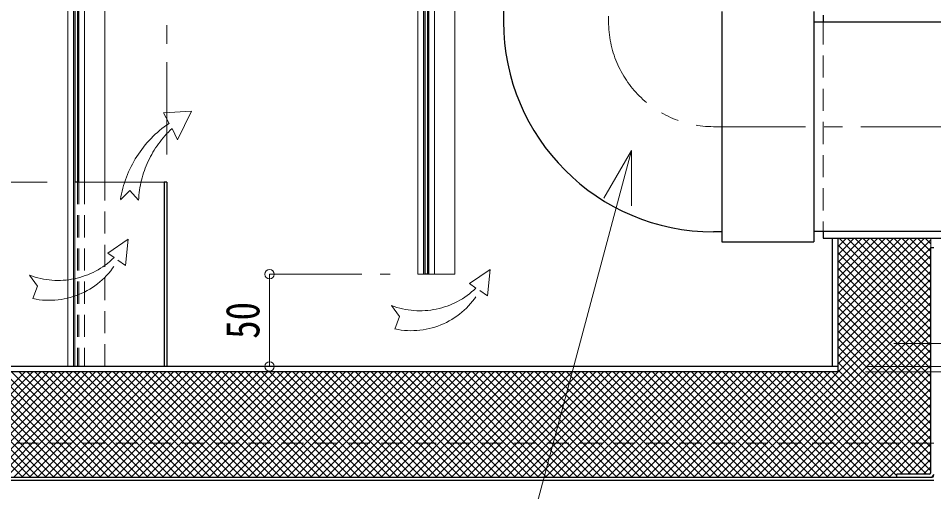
# Model space of a CAD drawing. Units: millimetres at full size, sheet at 1:10; details may follow other scales. Extents: x -2114 to 1936, y -1399 to 1411.
# Drawn here: x -1115.8 to -618.9, y -871.5 to -614.9 of the extents above; entities that cross this region are included whole.
import ezdxf
from ezdxf.enums import TextEntityAlignment as Align

# ---------------------------------------------------------------- set-up
doc = ezdxf.new("R2010")
doc.units = ezdxf.units.MM
doc.header["$LTSCALE"] = 10
doc.header["$PDMODE"] = 32
doc.header["$PDSIZE"] = 5
for name, pattern in [('CHAIN1', [8, 5, -1, 1, -1]), ('DASHED1', [1.8, 1.2, -0.6]), ('DOUBLE_CHAIN1', [8.8, 5, -1, 0.6, -0.6, 0.6, -1])]:
    doc.linetypes.add(name, pattern=pattern)
doc.layers.add('0-0_ﾚｲﾔ1', color=4, linetype='Continuous', lineweight=9)
doc.styles.add('ＭＳ ゴシック', font='')
doc.styles.get('ＭＳ ゴシック').set_extended_font_data('MS Gothic')

msp = doc.modelspace()

# ---------------------------------------------------------------- linework, layer by layer
at = {"layer": '0-0_ﾚｲﾔ1', "linetype": 'CHAIN1'}
for p, q in [((-795.42, -153.64), (-795.42, -616.64)), ((-1035.17, -688.64), (-1035.17, -578.64)), ((-738.42, -673.64), (131.08, -673.64)), ((-1210.17, -703.64), (-1100.17, -703.64)), ((-979.42, -753.64), (-913.92, -753.64)), ((-640.52, -791.14), (-597.32, -791.14)), ((-655.92, -803.64), (231.08, -803.64)), ((-655.92, -806.64), (281.08, -806.64))]:
    msp.add_line(p, q, dxfattribs=at)
at = {"layer": '0-0_ﾚｲﾔ1', "color": 5, "lineweight": 25}
for p, q in [((-1085.17, -305.14), (-1085.17, -703.64)), ((-1083.67, -305.89), (-1083.67, -703.64)), ((-895.17, -353.64), (-895.17, -753.64)), ((-893.67, -354.39), (-893.67, -753.64)), ((-852.42, -610.64), (-852.42, -616.64)), ((-683.92, -611.14), (-683.92, -736.14)), ((-678.92, -613.14), (-678.92, -617.04)), ((-594.92, -617.04), (-683.92, -617.04)), ((-1083.67, -703.64), (-1085.17, -703.64)), ((-1036.67, -703.64), (-1036.67, -803.64)), ((-1035.17, -703.64), (-1036.67, -703.64)), ((-1035.17, -703.64), (-1035.17, -803.64)), ((-683.92, -730.24), (-594.92, -730.24)), ((-678.92, -730.24), (-678.92, -734.14)), ((-733.92, -730.64), (-738.42, -730.64)), ((-678.92, -734.14), (-594.92, -734.14)), ((-673.92, -803.64), (-673.92, -734.14)), ((-670.92, -734.14), (-670.92, -806.64)), ((-620.52, -739.14), (-618.92, -739.14)), ((-620.52, -861.24), (-620.52, -739.14)), ((-893.67, -753.64), (-895.17, -753.64)), ((-670.92, -803.64), (-1476.92, -803.64)), ((-670.92, -806.64), (-1476.92, -806.64)), ((-1528.12, -863.64), (-619.72, -863.64)), ((-638.92, -863.64), (-638.92, -862.04)), ((-621.32, -862.04), (-638.92, -862.04)), ((-1528.92, -865.24), (-618.92, -865.24))]:
    msp.add_line(p, q, dxfattribs=at)
at = {"layer": '0-0_ﾚｲﾔ1', "color": 7, "lineweight": 18}
for p, q in [((-1088.92, -803.64), (-1088.92, -353.64)), ((-1085.92, -803.64), (-1085.92, -353.64)), ((-898.92, -753.64), (-898.92, -353.64)), ((-895.92, -753.64), (-895.92, -353.64)), ((-1082.92, -365.88), (-1082.92, -703.64)), ((-1079.92, -366.5), (-1079.92, -703.64)), ((-892.92, -365.88), (-892.92, -753.64)), ((-889.92, -366.5), (-889.92, -753.64)), ((-782.9, -686.47), (-797.9, -712.46)), ((-782.9, -686.47), (-782.9, -716.47)), ((-1085.17, -703.64), (-1085.17, -803.64)), ((-1083.67, -703.64), (-1036.67, -703.64)), ((-620.52, -734.14), (-620.52, -739.14)), ((-895.92, -753.64), (-898.92, -753.64)), ((-889.92, -753.64), (-892.92, -753.64))]:
    msp.add_line(p, q, dxfattribs=at)
at = {"layer": '0-0_ﾚｲﾔ1'}
for p, q in [((-1068.92, -703.64), (-1068.92, -353.64)), ((-878.92, -753.64), (-878.92, -603.64)), ((-670.92, -781.23), (-623.83, -734.14)), ((-670.92, -776.99), (-628.07, -734.14)), ((-670.92, -772.75), (-632.31, -734.14)), ((-670.92, -768.5), (-636.56, -734.14)), ((-670.92, -764.26), (-640.8, -734.14)), ((-670.92, -760.02), (-645.04, -734.14)), ((-670.92, -755.77), (-649.28, -734.14)), ((-670.92, -751.53), (-653.53, -734.14)), ((-670.92, -747.29), (-657.77, -734.14)), ((-670.92, -743.05), (-662.01, -734.14)), ((-670.92, -738.8), (-666.25, -734.14)), ((-670.92, -734.56), (-670.5, -734.14)), ((-670.92, -785.47), (-620.52, -735.07)), ((-670.18, -734.14), (-620.52, -783.79)), ((-665.94, -734.14), (-620.52, -779.55)), ((-661.69, -734.14), (-620.52, -775.31)), ((-657.45, -734.14), (-620.52, -771.06)), ((-653.21, -734.14), (-620.52, -766.82)), ((-648.96, -734.14), (-620.52, -762.58)), ((-644.72, -734.14), (-620.52, -758.34)), ((-640.48, -734.14), (-620.52, -754.09)), ((-636.24, -734.14), (-620.52, -749.85)), ((-631.99, -734.14), (-620.52, -745.61)), ((-627.75, -734.14), (-620.52, -741.37)), ((-623.51, -734.14), (-620.52, -737.12)), ((-670.92, -737.63), (-620.52, -788.03)), ((-670.92, -789.72), (-620.52, -739.32)), ((-670.92, -741.88), (-620.52, -792.28)), ((-670.92, -793.96), (-620.52, -743.56)), ((-670.92, -746.12), (-620.52, -796.52)), ((-670.92, -798.2), (-620.52, -747.8)), ((-979.42, -753.64), (-979.42, -803.64)), ((-895.92, -753.64), (-895.17, -753.64)), ((-893.67, -753.64), (-892.92, -753.64)), ((-889.92, -753.64), (-878.92, -753.64)), ((-670.92, -750.36), (-620.52, -800.76)), ((-670.92, -802.44), (-620.52, -752.04)), ((-670.92, -754.61), (-620.52, -805.01)), ((-727.87, -863.64), (-620.52, -756.29)), ((-670.92, -758.85), (-620.52, -809.25)), ((-723.63, -863.64), (-620.52, -760.53)), ((-719.39, -863.64), (-620.52, -764.77)), ((-670.92, -763.09), (-620.52, -813.49)), ((-715.14, -863.64), (-620.52, -769.01)), ((-670.92, -767.33), (-620.52, -817.73)), ((-710.9, -863.64), (-620.52, -773.26)), ((-670.92, -771.58), (-620.52, -821.98)), ((-706.66, -863.64), (-620.52, -777.5)), ((-670.92, -775.82), (-620.52, -826.22)), ((-670.92, -780.06), (-620.52, -830.46)), ((-702.42, -863.64), (-620.52, -781.74)), ((-670.92, -784.3), (-620.52, -834.7)), ((-698.17, -863.64), (-620.52, -785.98)), ((-670.92, -788.55), (-620.52, -838.95)), ((-693.93, -863.64), (-620.52, -790.23)), ((-689.69, -863.64), (-620.52, -794.47)), ((-670.92, -792.79), (-620.52, -843.19)), ((-685.45, -863.64), (-620.52, -798.71)), ((-670.92, -797.03), (-620.52, -847.43)), ((-681.2, -863.64), (-620.52, -802.96)), ((-670.92, -801.27), (-620.52, -851.67)), ((-1170.43, -806.64), (-1113.43, -863.64)), ((-1169.11, -863.64), (-1112.11, -806.64)), ((-1166.19, -806.64), (-1109.19, -863.64)), ((-1164.86, -863.64), (-1107.86, -806.64)), ((-1161.95, -806.64), (-1104.95, -863.64)), ((-1160.62, -863.64), (-1103.62, -806.64)), ((-1157.71, -806.64), (-1100.71, -863.64)), ((-1156.38, -863.64), (-1099.38, -806.64)), ((-1153.46, -806.64), (-1096.46, -863.64)), ((-1152.14, -863.64), (-1095.14, -806.64)), ((-1149.22, -806.64), (-1092.22, -863.64)), ((-1147.89, -863.64), (-1090.89, -806.64)), ((-1144.98, -806.64), (-1087.98, -863.64)), ((-1143.65, -863.64), (-1086.65, -806.64)), ((-1140.74, -806.64), (-1083.74, -863.64)), ((-1139.41, -863.64), (-1082.41, -806.64)), ((-1136.49, -806.64), (-1079.49, -863.64)), ((-1135.17, -863.64), (-1078.17, -806.64)), ((-1132.25, -806.64), (-1075.25, -863.64)), ((-1130.92, -863.64), (-1073.92, -806.64)), ((-1128.01, -806.64), (-1071.01, -863.64)), ((-1126.68, -863.64), (-1069.68, -806.64)), ((-1123.77, -806.64), (-1066.77, -863.64)), ((-1122.44, -863.64), (-1065.44, -806.64)), ((-1119.52, -806.64), (-1062.52, -863.64)), ((-1118.19, -863.64), (-1061.19, -806.64)), ((-1115.28, -806.64), (-1058.28, -863.64)), ((-1113.95, -863.64), (-1056.95, -806.64)), ((-1111.04, -806.64), (-1054.04, -863.64)), ((-1109.71, -863.64), (-1052.71, -806.64)), ((-1106.79, -806.64), (-1049.79, -863.64)), ((-1105.47, -863.64), (-1048.47, -806.64)), ((-1102.55, -806.64), (-1045.55, -863.64)), ((-1101.22, -863.64), (-1044.22, -806.64)), ((-1098.31, -806.64), (-1041.31, -863.64)), ((-1096.98, -863.64), (-1039.98, -806.64)), ((-1094.07, -806.64), (-1037.07, -863.64)), ((-1092.74, -863.64), (-1035.74, -806.64)), ((-1089.82, -806.64), (-1032.82, -863.64)), ((-1088.5, -863.64), (-1031.5, -806.64)), ((-1085.58, -806.64), (-1028.58, -863.64)), ((-1084.25, -863.64), (-1027.25, -806.64)), ((-1081.34, -806.64), (-1024.34, -863.64)), ((-1080.01, -863.64), (-1023.01, -806.64)), ((-1077.1, -806.64), (-1020.1, -863.64)), ((-1075.77, -863.64), (-1018.77, -806.64)), ((-1072.85, -806.64), (-1015.85, -863.64)), ((-1071.53, -863.64), (-1014.53, -806.64)), ((-1068.61, -806.64), (-1011.61, -863.64)), ((-1067.28, -863.64), (-1010.28, -806.64)), ((-1064.37, -806.64), (-1007.37, -863.64)), ((-1063.04, -863.64), (-1006.04, -806.64)), ((-1060.13, -806.64), (-1003.13, -863.64)), ((-1058.8, -863.64), (-1001.8, -806.64)), ((-1055.88, -806.64), (-998.88, -863.64)), ((-1054.56, -863.64), (-997.56, -806.64)), ((-1051.64, -806.64), (-994.64, -863.64)), ((-1050.31, -863.64), (-993.31, -806.64)), ((-1047.4, -806.64), (-990.4, -863.64)), ((-1046.07, -863.64), (-989.07, -806.64)), ((-1043.15, -806.64), (-986.15, -863.64)), ((-1041.83, -863.64), (-984.83, -806.64)), ((-1038.91, -806.64), (-981.91, -863.64)), ((-1037.58, -863.64), (-980.58, -806.64)), ((-1034.67, -806.64), (-977.67, -863.64)), ((-1033.34, -863.64), (-976.34, -806.64)), ((-1030.43, -806.64), (-973.43, -863.64)), ((-1029.1, -863.64), (-972.1, -806.64)), ((-1026.18, -806.64), (-969.18, -863.64)), ((-1024.86, -863.64), (-967.86, -806.64)), ((-1021.94, -806.64), (-964.94, -863.64)), ((-1020.61, -863.64), (-963.61, -806.64)), ((-1017.7, -806.64), (-960.7, -863.64)), ((-1016.37, -863.64), (-959.37, -806.64)), ((-1013.46, -806.64), (-956.46, -863.64)), ((-1012.13, -863.64), (-955.13, -806.64)), ((-1009.21, -806.64), (-952.21, -863.64)), ((-1007.89, -863.64), (-950.89, -806.64)), ((-1004.97, -806.64), (-947.97, -863.64)), ((-1003.64, -863.64), (-946.64, -806.64)), ((-1000.73, -806.64), (-943.73, -863.64)), ((-999.4, -863.64), (-942.4, -806.64)), ((-996.49, -806.64), (-939.49, -863.64)), ((-995.16, -863.64), (-938.16, -806.64)), ((-992.24, -806.64), (-935.24, -863.64)), ((-990.92, -863.64), (-933.92, -806.64)), ((-988, -806.64), (-931, -863.64)), ((-986.67, -863.64), (-929.67, -806.64)), ((-983.76, -806.64), (-926.76, -863.64)), ((-982.43, -863.64), (-925.43, -806.64)), ((-979.52, -806.64), (-922.52, -863.64)), ((-978.19, -863.64), (-921.19, -806.64)), ((-975.27, -806.64), (-918.27, -863.64)), ((-973.95, -863.64), (-916.95, -806.64)), ((-971.03, -806.64), (-914.03, -863.64)), ((-969.7, -863.64), (-912.7, -806.64)), ((-966.79, -806.64), (-909.79, -863.64)), ((-965.46, -863.64), (-908.46, -806.64)), ((-962.54, -806.64), (-905.54, -863.64)), ((-961.22, -863.64), (-904.22, -806.64)), ((-958.3, -806.64), (-901.3, -863.64)), ((-956.97, -863.64), (-899.97, -806.64)), ((-954.06, -806.64), (-897.06, -863.64)), ((-952.73, -863.64), (-895.73, -806.64)), ((-949.82, -806.64), (-892.82, -863.64)), ((-948.49, -863.64), (-891.49, -806.64)), ((-945.57, -806.64), (-888.57, -863.64)), ((-944.25, -863.64), (-887.25, -806.64)), ((-941.33, -806.64), (-884.33, -863.64)), ((-940, -863.64), (-883, -806.64)), ((-937.09, -806.64), (-880.09, -863.64)), ((-935.76, -863.64), (-878.76, -806.64)), ((-932.85, -806.64), (-875.85, -863.64)), ((-931.52, -863.64), (-874.52, -806.64)), ((-928.6, -806.64), (-871.6, -863.64)), ((-927.28, -863.64), (-870.28, -806.64)), ((-924.36, -806.64), (-867.36, -863.64)), ((-923.03, -863.64), (-866.03, -806.64)), ((-920.12, -806.64), (-863.12, -863.64)), ((-918.79, -863.64), (-861.79, -806.64)), ((-915.88, -806.64), (-858.88, -863.64)), ((-914.55, -863.64), (-857.55, -806.64)), ((-911.63, -806.64), (-854.63, -863.64)), ((-910.31, -863.64), (-853.31, -806.64)), ((-907.39, -806.64), (-850.39, -863.64)), ((-906.06, -863.64), (-849.06, -806.64)), ((-903.15, -806.64), (-846.15, -863.64)), ((-901.82, -863.64), (-844.82, -806.64)), ((-898.91, -806.64), (-841.91, -863.64)), ((-897.58, -863.64), (-840.58, -806.64)), ((-894.66, -806.64), (-837.66, -863.64)), ((-893.33, -863.64), (-836.33, -806.64)), ((-890.42, -806.64), (-833.42, -863.64)), ((-889.09, -863.64), (-832.09, -806.64)), ((-886.18, -806.64), (-829.18, -863.64)), ((-884.85, -863.64), (-827.85, -806.64)), ((-881.93, -806.64), (-824.93, -863.64)), ((-880.61, -863.64), (-823.61, -806.64)), ((-877.69, -806.64), (-820.69, -863.64)), ((-876.36, -863.64), (-819.36, -806.64)), ((-873.45, -806.64), (-816.45, -863.64)), ((-872.12, -863.64), (-815.12, -806.64)), ((-869.21, -806.64), (-812.21, -863.64)), ((-867.88, -863.64), (-810.88, -806.64)), ((-864.96, -806.64), (-807.96, -863.64)), ((-863.64, -863.64), (-806.64, -806.64)), ((-860.72, -806.64), (-803.72, -863.64)), ((-859.39, -863.64), (-802.39, -806.64)), ((-856.48, -806.64), (-799.48, -863.64)), ((-855.15, -863.64), (-798.15, -806.64)), ((-852.24, -806.64), (-795.24, -863.64)), ((-850.91, -863.64), (-793.91, -806.64)), ((-847.99, -806.64), (-790.99, -863.64)), ((-846.67, -863.64), (-789.67, -806.64)), ((-843.75, -806.64), (-786.75, -863.64)), ((-842.42, -863.64), (-785.42, -806.64)), ((-839.51, -806.64), (-782.51, -863.64)), ((-838.18, -863.64), (-781.18, -806.64)), ((-835.27, -806.64), (-778.27, -863.64)), ((-833.94, -863.64), (-776.94, -806.64)), ((-831.02, -806.64), (-774.02, -863.64)), ((-829.7, -863.64), (-772.7, -806.64)), ((-826.78, -806.64), (-769.78, -863.64)), ((-825.45, -863.64), (-768.45, -806.64)), ((-822.54, -806.64), (-765.54, -863.64)), ((-821.21, -863.64), (-764.21, -806.64)), ((-818.3, -806.64), (-761.3, -863.64)), ((-816.97, -863.64), (-759.97, -806.64)), ((-814.05, -806.64), (-757.05, -863.64)), ((-812.72, -863.64), (-755.72, -806.64)), ((-809.81, -806.64), (-752.81, -863.64)), ((-808.48, -863.64), (-751.48, -806.64)), ((-805.57, -806.64), (-748.57, -863.64)), ((-804.24, -863.64), (-747.24, -806.64)), ((-801.32, -806.64), (-744.32, -863.64)), ((-800, -863.64), (-743, -806.64)), ((-797.08, -806.64), (-740.08, -863.64)), ((-795.75, -863.64), (-738.75, -806.64)), ((-792.84, -806.64), (-735.84, -863.64)), ((-791.51, -863.64), (-734.51, -806.64)), ((-788.6, -806.64), (-731.6, -863.64)), ((-787.27, -863.64), (-730.27, -806.64)), ((-784.35, -806.64), (-727.35, -863.64)), ((-783.03, -863.64), (-726.03, -806.64)), ((-780.11, -806.64), (-723.11, -863.64)), ((-778.78, -863.64), (-721.78, -806.64)), ((-775.87, -806.64), (-718.87, -863.64)), ((-774.54, -863.64), (-717.54, -806.64)), ((-771.63, -806.64), (-714.63, -863.64)), ((-770.3, -863.64), (-713.3, -806.64)), ((-767.38, -806.64), (-710.38, -863.64)), ((-766.06, -863.64), (-709.06, -806.64)), ((-763.14, -806.64), (-706.14, -863.64)), ((-761.81, -863.64), (-704.81, -806.64)), ((-758.9, -806.64), (-701.9, -863.64)), ((-757.57, -863.64), (-700.57, -806.64)), ((-754.66, -806.64), (-697.66, -863.64)), ((-753.33, -863.64), (-696.33, -806.64)), ((-750.41, -806.64), (-693.41, -863.64)), ((-749.09, -863.64), (-692.09, -806.64)), ((-746.17, -806.64), (-689.17, -863.64)), ((-744.84, -863.64), (-687.84, -806.64)), ((-741.93, -806.64), (-684.93, -863.64)), ((-740.6, -863.64), (-683.6, -806.64)), ((-737.68, -806.64), (-680.68, -863.64)), ((-736.36, -863.64), (-679.36, -806.64)), ((-733.44, -806.64), (-676.44, -863.64)), ((-732.11, -863.64), (-675.11, -806.64)), ((-729.2, -806.64), (-672.2, -863.64)), ((-724.96, -806.64), (-667.96, -863.64)), ((-720.71, -806.64), (-663.71, -863.64)), ((-716.47, -806.64), (-659.47, -863.64)), ((-712.23, -806.64), (-655.23, -863.64)), ((-707.99, -806.64), (-650.99, -863.64)), ((-703.74, -806.64), (-646.74, -863.64)), ((-699.5, -806.64), (-642.5, -863.64)), ((-695.26, -806.64), (-638.92, -862.97)), ((-691.02, -806.64), (-635.62, -862.04)), ((-686.77, -806.64), (-631.37, -862.04)), ((-682.53, -806.64), (-627.13, -862.04)), ((-678.29, -806.64), (-622.89, -862.04)), ((-676.96, -863.64), (-620.52, -807.2)), ((-674.05, -806.64), (-620.52, -860.16)), ((-670.92, -805.52), (-620.52, -855.92)), ((-672.72, -863.64), (-620.52, -811.44)), ((-668.47, -863.64), (-620.52, -815.68)), ((-664.23, -863.64), (-620.52, -819.93)), ((-659.99, -863.64), (-620.52, -824.17)), ((-655.75, -863.64), (-620.52, -828.41)), ((-651.5, -863.64), (-620.52, -832.65)), ((-647.26, -863.64), (-620.52, -836.9)), ((-643.02, -863.64), (-620.52, -841.14)), ((-637.18, -862.04), (-620.52, -845.38)), ((-632.93, -862.04), (-620.52, -849.62)), ((-628.69, -862.04), (-620.52, -853.87)), ((-624.45, -862.04), (-620.52, -858.11))]:
    msp.add_line(p, q, dxfattribs=at)
at = {"layer": '0-0_ﾚｲﾔ1', "linetype": 'DASHED1'}
for p, q in [((-678.92, -617.04), (-678.92, -730.24)), ((-1083.67, -703.64), (-1083.67, -803.64)), ((-1082.92, -703.64), (-1082.92, -803.64)), ((-1079.92, -703.64), (-1079.92, -803.64)), ((-1068.92, -803.64), (-1068.92, -703.64)), ((-618.92, -845.24), (-1528.92, -845.24))]:
    msp.add_line(p, q, dxfattribs=at)
at = {"layer": '0-0_ﾚｲﾔ1', "linetype": 'DOUBLE_CHAIN1'}
for p, q in [((-1033.99, -671.86), (-1037.04, -666.11)), ((-1032.32, -674.64), (-1029.46, -680.82)), ((-1067.29, -742.25), (-1056.11, -734.62)), ((-1057.6, -748.96), (-1056.11, -734.62)), ((-1067.29, -742.25), (-1063.82, -744.66)), ((-1061.78, -746.07), (-1057.6, -748.96)), ((-870.85, -758.73), (-859.67, -751.09)), ((-861.16, -765.44), (-859.67, -751.09)), ((-870.85, -758.73), (-867.38, -761.13)), ((-865.34, -762.55), (-861.16, -765.44))]:
    msp.add_line(p, q, dxfattribs=at)
at = {"layer": '0-0_ﾚｲﾔ1', "color": 5, "lineweight": 25}
msp.add_lwpolyline([(-733.92, -611.14), (-733.92, -736.14), (-683.92, -736.14)], dxfattribs=at)
at = {"layer": '0-0_ﾚｲﾔ1', "linetype": 'DOUBLE_CHAIN1'}
for points in [[(-1037.04, -666.11), (-1021.87, -665.2), (-1029.46, -680.82)], [(-1060.39, -713.29), (-1055.27, -708.29), (-1050.52, -713.57)], [(-1109.68, -754.19), (-1105.41, -760.05), (-1107.84, -766.86)], [(-913.25, -770.66), (-908.97, -776.52), (-911.41, -783.34)]]:
    msp.add_lwpolyline(points, dxfattribs=at)
at = {"layer": '0-0_ﾚｲﾔ1', "color": 7, "lineweight": 18}
msp.add_lwpolyline([(-782.9, -686.47), (-844.46, -916.22), (-908.96, -916.22)], dxfattribs=at)
at = {"layer": '0-0_ﾚｲﾔ1', "color": 5, "lineweight": 25}
for centre, radius, start, end in [((-738.42, -616.64), 114, 180, 270), ((-621.32, -861.24), 0.8, 270, 0), ((-620.52, -862.04), 1.6, 270, 0), ((-619.72, -862.84), 0.8, 270, 0)]:
    msp.add_arc(centre, radius, start, end, dxfattribs=at)
at = {"layer": '0-0_ﾚｲﾔ1', "linetype": 'CHAIN1'}
msp.add_arc((-738.42, -616.64), 57, 180, 270, dxfattribs=at)
at = {"layer": '0-0_ﾚｲﾔ1', "linetype": 'DOUBLE_CHAIN1'}
for centre, radius, start, end in [((-999.57, -722.92), 61.59, 123.9831, 170.9965), ((-994.27, -716.15), 56.31, 132.5118, 177.3685), ((-1094.27, -713.23), 43.76, 249.3758, 314.1008), ((-1099, -725.02), 42.76, 258.0687, 330.5195), ((-897.83, -729.71), 43.76, 249.3758, 314.1008), ((-902.56, -741.5), 42.76, 258.0687, 330.5195)]:
    msp.add_arc(centre, radius, start, end, dxfattribs=at)
at = {"layer": '0-0_ﾚｲﾔ1', "color": 1}
for p in [(-979.42, -753.64), (-979.42, -803.64)]:
    msp.add_point(p, dxfattribs=at)

# ---------------------------------------------------------------- texts
at = {"layer": '0-0_ﾚｲﾔ1', "color": 7, "style": 'ＭＳ ゴシック', "width": 0.8}
msp.add_text('50', height=18.33, rotation=90, dxfattribs=at).set_placement((-979.42, -788.64), align=Align.BOTTOM_LEFT)

doc.saveas('drawing.dxf')
